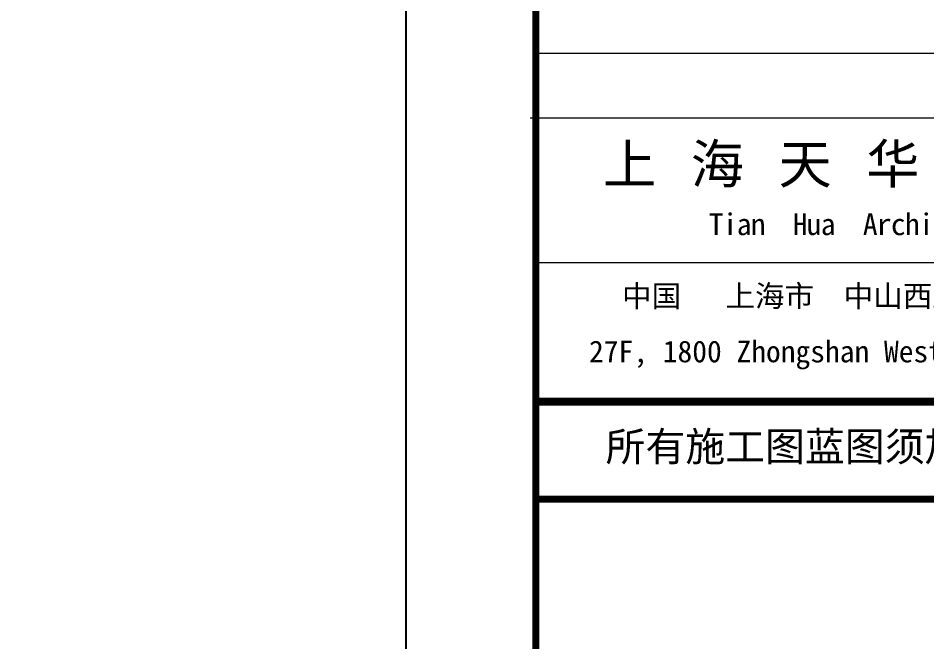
# Model space of a CAD drawing. Header units: millimetres. Extents: x -714894 to -19295, y 3400 to 234118.
# Drawn here: x -338332 to -332040, y 106807 to 111122 of the extents above; entities that cross this region are included whole.
import ezdxf

# ---------------------------------------------------------------- set-up
doc = ezdxf.new("R2010")
doc.units = ezdxf.units.MM
doc.header["$LTSCALE"] = 500
doc.layers.add('C-SHET-LOGO', color=7, linetype='Continuous')
doc.layers.add('C-SHET-SHET', color=144, linetype='Continuous')
doc.styles.add('TH-STYLE2', font='', dxfattribs={"width": 0.8})
doc.styles.add('TH-STYLEP5', font='')
doc.styles.get('TH-STYLE2').set_extended_font_data('STXihei')
doc.styles.get('TH-STYLEP5').set_extended_font_data('STXihei')

# ---------------------------------------------------------------- blocks, each defined once
blk = doc.blocks.new('LOGO2020')
at = {"const_width": 0.5}
blk.add_lwpolyline([(80, 0), (0, 0), (0, 44), (80, 44)], close=True, dxfattribs=at)
at = {"lineweight": 9}
for points in [[(79.933, 0), (0, 0), (0, 44), (79.933, 44), (79.933, 0)], [(0, 30.833), (79.933, 30.833)], [(-0.387, 26.361), (79.547, 26.361)], [(-0.149, 16.359), (79.785, 16.359)], [(0, 6.515), (79.933, 6.515)]]:
    blk.add_lwpolyline(points, dxfattribs=at)
at = {"const_width": 0.5}
blk.add_lwpolyline([(0, 6.765), (80, 6.765)], dxfattribs=at)
for s, insert, char_height, width, attachment_point, style in [('{\\fSimHei|b1|i0|c134|p2;\\W1;\\T1.1;上 海 天 华 建 筑 设 计 有 限 公 司}', (40.067, 23.02), 2.7, 80.94543, 5, 'TH-STYLE2'), ('{\\fSTXihei|b0|i0|c204|p2;\\T0.95;Tian\\fSTXihei|b0|i0|c238|p2; \\fSTXihei|b0|i0|c204|p2; Hua\\fSTXihei|b0|i0|c238|p2; \\fSTXihei|b0|i0|c204|p2; Architecture \\fSTXihei|b0|i0|c238|p2; \\fSTXihei|b0|i0|c204|p2;Planning \\fSTXihei|b0|i0|c238|p2; \\fSTXihei|b0|i0|c204|p2;& \\fSTXihei|b0|i0|c238|p2; \\fSTXihei|b0|i0|c204|p2;Engineering\\fSTXihei|b0|i0|c238|p2; \\fSTXihei|b0|i0|c204|p2; Limited}', (40.077, 18.756), 1.5, 54.8, 5, 'TH-STYLEP5'), ('{\\fSTXihei|b0|i0|c134|p2;中国   上海市  中山西路1800号  兆丰环球大厦27楼}', (5.966, 14.795), 1.5, 75.85213, 1, 'TH-STYLEP5'), ('{\\fSTXihei|b0|i0|c134|p2;所有施工图蓝图须加盖本公司施工图用图章后为有效施工图}', (4.826, 4.644), 2.02307, 75.85213, 1, 'TH-STYLEP5')]:
    blk.add_mtext(s, dxfattribs=dict(insert=insert, char_height=char_height, width=width, attachment_point=attachment_point, style=style))
at = {"insert": (3.68, 8.965), "char_height": 1.5, "attachment_point": 7, "style": 'TH-STYLEP5'}
blk.add_mtext('{\\fSTXihei|b0|i0|c0|p34;27F, 1800 Zhongshan West Rd.  Shanghai 200235,PRC}', dxfattribs=at)
blk = doc.blocks.new('SH_THAPE_A0L')
at = {"const_width": 0.5}
blk.add_lwpolyline([(1099, 831), (1099, 10)], dxfattribs=at)
at = {"layer": 'C-SHET-LOGO', "xscale": 1.000832973929552, "yscale": 1.000832973929552, "zscale": 1.000832973929552}
blk.add_blockref('LOGO2020', (1099, 248.963), dxfattribs=at)

msp = doc.modelspace()

# ---------------------------------------------------------------- linework, layer by layer
at = {"layer": 'C-SHET-SHET'}
msp.add_lwpolyline([(-355647.48, 124747.79), (-335647.48, 124747.79), (-335647.48, 85947.79), (-355647.48, 85947.79)], close=True, dxfattribs=at)

# ---------------------------------------------------------------- block references
at = {"layer": 'C-SHET-SHET', "xscale": 100, "yscale": 100, "zscale": 100}
msp.add_blockref('SH_THAPE_A0L', (-444647.48, 82897.79), dxfattribs=at)

doc.saveas('drawing.dxf')
